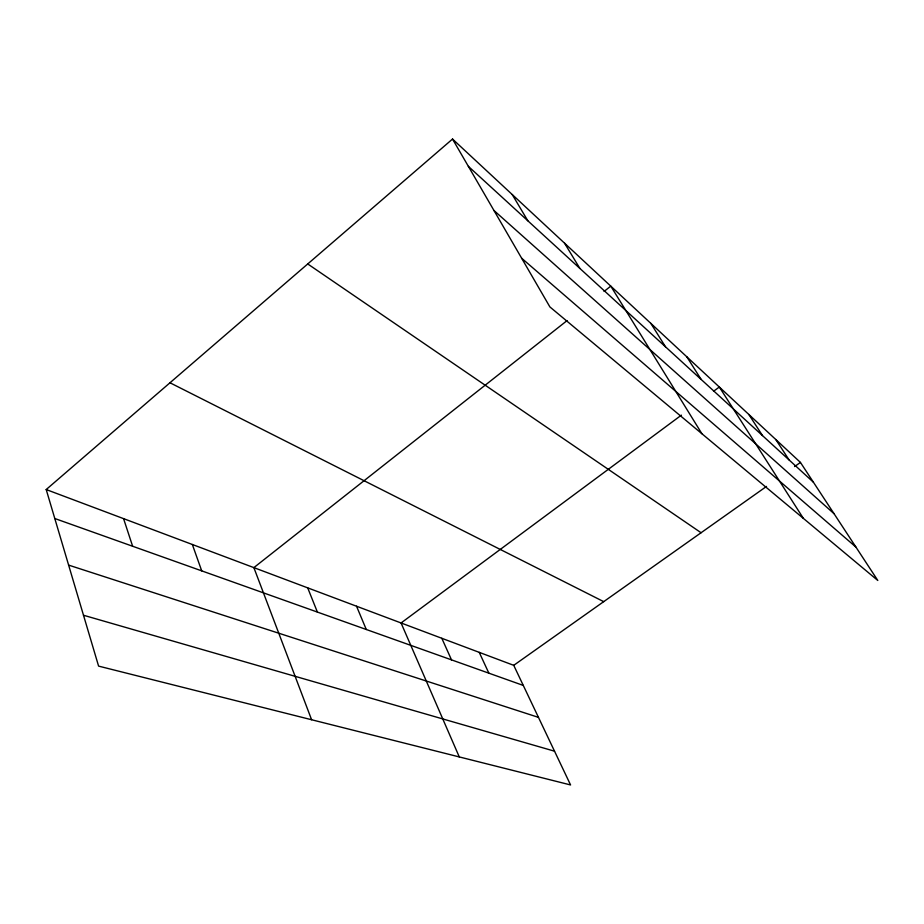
<?xml version="1.0" encoding="UTF-8"?>
<svg xmlns="http://www.w3.org/2000/svg" width="924" height="924" viewBox="0 0 924 924"><rect width="100%" height="100%" fill="white"/><g stroke="black" fill="none" stroke-linecap="round" stroke-linejoin="round"><path stroke-width="1.39" d="M46.2 489.547L513.732 665.326L570.57 784.95L98.591 666.112L46.2 489.547L452.529 139.05L800.438 462.427L877.8 580.468L549.896 306.93L452.529 139.05M567.093 320.593L253.869 567.625L311.596 719.738M604.065 291.441L610.787 286.14L701.905 433.737M681.404 415.142L401.062 622.972L459.286 756.929M713.571 391.279L719.322 387.017L803.372 518.387M513.732 665.326L766.516 486.428M794.594 466.562L800.438 462.427M83.495 615.245L554.527 751.189M68.619 565.107L538.461 717.37M54.793 518.514L523.284 685.435M169.981 382.767L603.719 601.651M307.727 263.952L701.085 532.744M521.644 258.212L855.901 547.054M493.959 210.476L834.014 513.663M468.364 166.355L813.397 482.201M775.779 439.501L789.073 459.921M748.844 414.472L762.485 435.585M686.809 356.803L701.143 379.429M650.819 323.354L665.499 346.812M564.529 243.151L579.879 268.434M512.208 194.514L527.835 220.79M479.233 652.356L488.865 673.169M441.811 638.288L451.501 659.851M356.548 606.236L366.274 629.487M307.704 587.872L317.382 612.069M192.342 544.49L201.709 570.859M123.562 518.63L132.629 546.246"/></g></svg>
